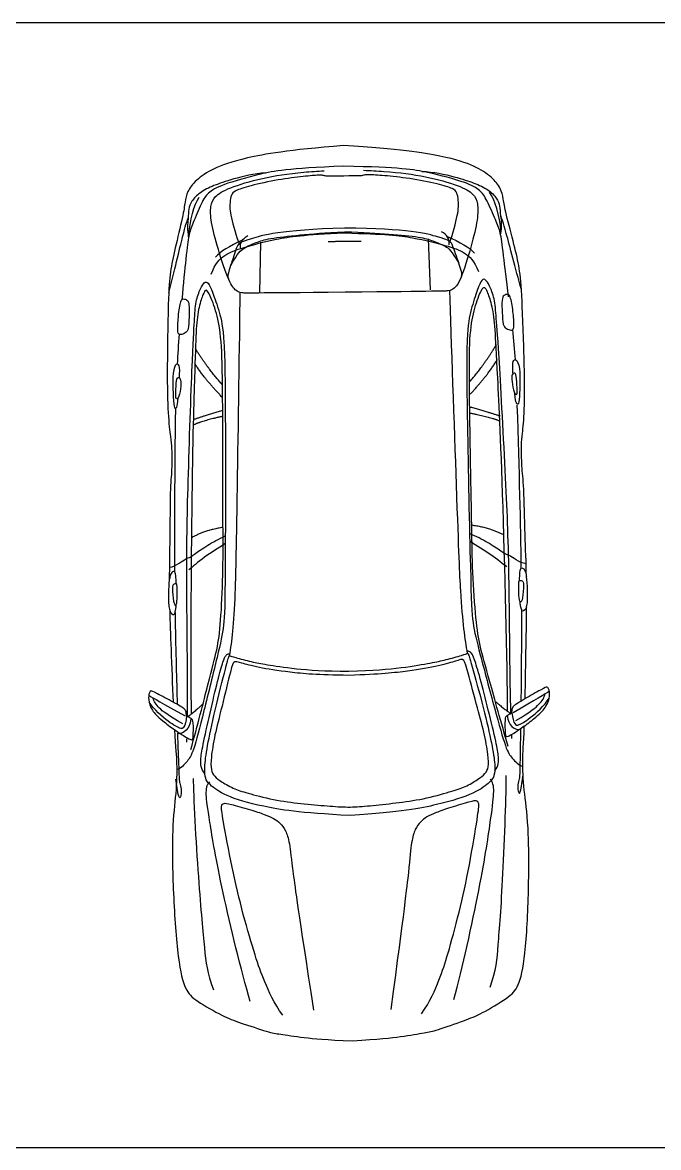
# Model space of a CAD drawing. Header units: millimetres. Extents: x 1205.7 to 1284.3, y 625.1 to 651.5.
# Drawn here: x 1228.221 to 1230.56, y 646.147 to 650.281 of the extents above; entities that cross this region are included whole.
import ezdxf

# ---------------------------------------------------------------- set-up
doc = ezdxf.new("R2010")
doc.units = ezdxf.units.MM

msp = doc.modelspace()

# ---------------------------------------------------------------- linework, layer by layer
for p, q in [((1225.3635, 650.2809), (1235.9642, 650.2809)), ((1225.3635, 646.1472), (1235.9642, 646.1472))]:
    msp.add_line(p, q)
for points in [[(1229.0942, 649.2869), (1229.0981, 649.4733)], [(1229.7223, 649.2985), (1229.7146, 649.4857)]]:
    msp.add_lwpolyline(points)
for points, knots in [([(1230.0696, 647.7965), (1230.0879, 647.8069), (1230.1429, 647.8377), (1230.1495, 647.8401), (1230.1564, 647.8362), (1230.162, 647.8086), (1230.15, 647.7681), (1230.1192, 647.7357), (1230.0813, 647.706), (1230.0667, 647.6952), (1230.0641, 647.6245), (1230.0585, 647.5769), (1230.0645, 647.46), (1230.0833, 647.3428), (1230.0845, 647.0947), (1230.0711, 646.8372), (1230.0456, 646.7345), (1230.012, 646.7002), (1229.9036, 646.6355), (1229.8539, 646.6165), (1229.7364, 646.5747), (1229.7082, 646.5705), (1229.6179, 646.5546), (1229.5332, 646.5449), (1229.4347, 646.5395), (1229.3361, 646.5429), (1229.2513, 646.5509), (1229.1606, 646.5651), (1229.1323, 646.5687), (1229.0141, 646.6082), (1228.964, 646.6262), (1228.8543, 646.6887), (1228.82, 646.7224), (1228.7925, 646.8245), (1228.7741, 647.0817), (1228.7703, 647.3298), (1228.7868, 647.4474), (1228.7905, 647.5643), (1228.7839, 647.6118), (1228.78, 647.6825), (1228.7651, 647.693), (1228.7266, 647.7219), (1228.6952, 647.7537), (1228.6824, 647.794), (1228.6875, 647.8217), (1228.6943, 647.8257), (1228.701, 647.8234), (1228.7565, 647.7937), (1228.7751, 647.7837), (1228.7724, 647.8458), (1228.7672, 647.9808), (1228.7638, 648.0792), (1228.7627, 648.1212), (1228.7619, 648.1238), (1228.7585, 648.1371), (1228.7578, 648.1624), (1228.7582, 648.1835), (1228.7585, 648.2004), (1228.7594, 648.2183), (1228.7612, 648.2319), (1228.7612, 648.2858), (1228.7638, 648.3911), (1228.7637, 648.5729), (1228.7711, 648.6343), (1228.7702, 648.7239), (1228.7664, 648.7491), (1228.7558, 648.8364), (1228.7525, 648.9904), (1228.7572, 649.2756), (1228.7638, 649.3671), (1228.7803, 649.4441), (1228.813, 649.5751), (1228.8187, 649.6224), (1228.8258, 649.6591), (1228.8572, 649.7018), (1228.9186, 649.7443), (1229.0233, 649.7816), (1229.1969, 649.8124), (1229.4021, 649.8288), (1229.6077, 649.8165), (1229.7819, 649.7891), (1229.8873, 649.7539), (1229.9495, 649.7126), (1229.9817, 649.6705), (1229.9896, 649.634), (1229.9962, 649.5868), (1230.0315, 649.4565), (1230.0495, 649.3798), (1230.0579, 649.2885), (1230.0682, 649.0034), (1230.068, 648.8494), (1230.0591, 648.7619), (1230.0558, 648.7367), (1230.0567, 648.6471), (1230.0653, 648.5858), (1230.0688, 648.404), (1230.0735, 648.2987), (1230.0746, 648.2449), (1230.0766, 648.2314), (1230.0779, 648.2135), (1230.0786, 648.1966), (1230.0794, 648.1755), (1230.0791, 648.1502), (1230.076, 648.1368), (1230.0752, 648.1342), (1230.0749, 648.0922), (1230.0735, 647.9937), (1230.071, 647.8586), (1230.0696, 647.7965)], [18.626463, 18.626463, 18.626463, 18.626463, 19.37991, 20.37991, 21.37991, 22.37991, 23.37991, 24.37991, 25.066303, 25.066303, 25.066303, 26.053027, 27.053027, 28.053027, 29.053027, 30.053027, 31.053027, 32.053027, 33.053027, 34.053027, 35.053027, 36.053027, 37.053027, 38.053027, 38.053027, 38.053027, 39.053027, 40.053027, 41.053027, 42.053027, 43.053027, 44.053027, 45.053027, 46.053027, 47.053027, 48.053027, 49.053027, 50.053027, 51.039751, 51.039751, 51.039751, 51.726145, 52.726145, 53.726145, 54.726145, 55.726145, 56.726145, 57.479591, 57.479591, 57.479591, 58.106055, 58.679768, 58.679768, 58.679768, 58.973241, 59.973241, 59.973241, 59.973241, 60.776927, 60.776927, 60.776927, 61.649618, 62.649618, 63.649618, 64.649618, 65.649618, 66.649618, 67.649618, 68.649618, 69.649618, 70.649618, 71.649618, 72.649618, 73.649618, 74.649618, 75.649618, 76.649618, 77.649618, 77.649618, 77.649618, 78.649618, 79.649618, 80.649618, 81.649618, 82.649618, 83.649618, 84.649618, 85.649618, 86.649618, 87.649618, 88.649618, 89.649618, 90.649618, 91.649618, 92.649618, 93.649618, 94.522309, 94.522309, 94.522309, 95.325994, 95.325994, 95.325994, 96.325994, 96.619467, 96.619467, 96.619467, 97.193181, 97.819644, 97.819644, 97.819644, 97.819644]), ([(1229.4029, 649.7528), (1229.195, 649.7445), (1229.0963, 649.7263), (1228.9466, 649.6829), (1228.9019, 649.6551), (1228.8801, 649.6222), (1228.8465, 649.5384), (1228.831, 649.5007), (1228.825, 649.4388), (1228.8126, 649.3214), (1228.8071, 649.2615)], [0, 0, 0, 0, 1, 2, 3, 4, 5, 6, 7, 7.82143, 7.82143, 7.82143, 7.82143]), ([(1230.0082, 649.2734), (1230.0016, 649.3332), (1229.9869, 649.4503), (1229.9796, 649.5121), (1229.9634, 649.5495), (1229.9281, 649.6326), (1229.9057, 649.665), (1229.8604, 649.6919), (1229.7099, 649.7324), (1229.6109, 649.7486), (1229.4029, 649.7528)], [-7.82143, -7.82143, -7.82143, -7.82143, -7, -6, -5, -4, -3, -2, -1, 0, 0, 0, 0]), ([(1229.4075, 649.2898), (1229.0557, 649.2863), (1229.0222, 649.2862), (1229.0074, 649.2941), (1228.9831, 649.3188), (1228.9386, 649.4521), (1228.9127, 649.5532), (1228.9121, 649.608), (1228.9251, 649.6414), (1228.9746, 649.6726), (1229.1005, 649.7104), (1229.2174, 649.729), (1229.3066, 649.7349), (1229.3303, 649.7363)], [0, 0, 0, 0, 1, 2, 3, 4, 5, 6, 7, 8, 9, 10, 10.417084, 10.417084, 10.417084, 10.417084]), ([(1229.4757, 649.7378), (1229.4995, 649.7368), (1229.5888, 649.7326), (1229.706, 649.7164), (1229.8327, 649.6811), (1229.8828, 649.6509), (1229.8964, 649.6178), (1229.897, 649.5629), (1229.8731, 649.4614), (1229.8312, 649.3272), (1229.8073, 649.302), (1229.7928, 649.2938), (1229.7592, 649.2933), (1229.4075, 649.2898)], [-10.417084, -10.417084, -10.417084, -10.417084, -10, -9, -8, -7, -6, -5, -4, -3, -2, -1, 0, 0, 0, 0]), ([(1228.7591, 649.287), (1228.7796, 649.3667), (1228.8169, 649.5258), (1228.8251, 649.547), (1228.8303, 649.5616)], [0, 0, 0, 0, 1, 1.945427, 1.945427, 1.945427, 1.945427]), ([(1230.0558, 649.2998), (1230.0336, 649.3792), (1229.9933, 649.5375), (1229.9846, 649.5584), (1229.9792, 649.5729)], [0, 0, 0, 0, 1, 1.945427, 1.945427, 1.945427, 1.945427]), ([(1230.0172, 647.7424), (1230.0141, 647.8727), (1230.0116, 648.2841), (1230.0022, 648.5372), (1229.9731, 649.0816), (1229.9627, 649.202), (1229.958, 649.2678), (1229.9381, 649.317), (1229.9242, 649.3376), (1229.911, 649.3393), (1229.8954, 649.3029), (1229.8701, 649.2267), (1229.8533, 649.1449), (1229.8553, 648.8748), (1229.8696, 648.1887), (1229.8757, 648.0717), (1229.8982, 647.9808), (1229.9605, 647.7479), (1230.0009, 647.6046), (1230.0185, 647.5814), (1230.0467, 647.5504), (1230.061, 647.5487)], [-18.788522, -18.788522, -18.788522, -18.788522, -18, -17, -16, -15, -14, -13, -12, -11, -10, -9, -8, -7, -6, -5, -4, -3, -2, -1, 0, 0, 0, 0]), ([(1228.8285, 647.7306), (1228.829, 647.8609), (1228.8233, 648.2723), (1228.8278, 648.5256), (1228.846, 649.0705), (1228.8541, 649.1911), (1228.8574, 649.2569), (1228.8764, 649.3065), (1228.8899, 649.3274), (1228.9031, 649.3293), (1228.9193, 649.2932), (1228.9461, 649.2176), (1228.9646, 649.1361), (1228.9679, 648.866), (1228.9672, 648.1798), (1228.9634, 648.0626), (1228.9428, 647.9714), (1228.8851, 647.7373), (1228.8475, 647.5932), (1228.8304, 647.5696), (1228.8028, 647.5381), (1228.7886, 647.5361)], [-18.788522, -18.788522, -18.788522, -18.788522, -18, -17, -16, -15, -14, -13, -12, -11, -10, -9, -8, -7, -6, -5, -4, -3, -2, -1, 0, 0, 0, 0]), ([(1228.8403, 647.6091), (1228.8652, 647.6977), (1228.9095, 647.8744), (1228.9382, 647.9784), (1228.9505, 648.069), (1228.9596, 648.2555), (1228.9585, 648.4115), (1228.9584, 648.6161), (1228.9576, 648.977), (1228.9525, 649.1357), (1228.9327, 649.2253), (1228.9044, 649.2955), (1228.894, 649.2993), (1228.8866, 649.286), (1228.8696, 649.2393), (1228.8593, 649.1613), (1228.8562, 649.0379), (1228.8431, 648.6667), (1228.8387, 647.9034), (1228.8418, 647.7395)], [0, 0, 0, 0, 1, 2, 3, 4, 5, 6, 7, 8, 9, 10, 11, 12, 13, 14, 15, 16, 16.995847, 16.995847, 16.995847, 16.995847]), ([(1228.9829, 647.9542), (1228.9878, 647.981), (1228.995, 648.0364), (1229.0048, 648.1712), (1229.009, 648.3796), (1229.0197, 649.114), (1229.0222, 649.2885)], [0, 0, 0, 0, 1, 2, 3, 3.81504, 3.81504, 3.81504, 3.81504]), ([(1229.8584, 647.9629), (1229.853, 647.9896), (1229.8447, 648.0448), (1229.8322, 648.1794), (1229.8238, 648.3877), (1229.7986, 649.1217), (1229.7927, 649.2961)], [0, 0, 0, 0, 1, 2, 3, 3.81504, 3.81504, 3.81504, 3.81504]), ([(1230.0078, 647.6207), (1229.9812, 647.7087), (1229.9333, 647.8846), (1229.9026, 647.988), (1229.8885, 648.0783), (1229.8757, 648.2645), (1229.8737, 648.4205), (1229.8698, 648.6251), (1229.8634, 648.986), (1229.8654, 649.1448), (1229.8835, 649.2347), (1229.9103, 649.3054), (1229.9206, 649.3095), (1229.9283, 649.2963), (1229.9463, 649.25), (1229.9581, 649.1722), (1229.9636, 649.0488), (1229.9841, 648.678), (1230.0036, 647.9149), (1230.0038, 647.751)], [0, 0, 0, 0, 1, 2, 3, 4, 5, 6, 7, 8, 9, 10, 11, 12, 13, 14, 15, 16, 16.995847, 16.995847, 16.995847, 16.995847]), ([(1230.0253, 648.9911), (1230.025, 648.9958), (1230.0232, 649.0255), (1230.0259, 649.0433), (1230.0406, 649.0438), (1230.0525, 649.0026), (1230.0505, 648.9426), (1230.0495, 648.9213), (1230.0486, 648.8999), (1230.0469, 648.8742), (1230.0366, 648.8801), (1230.034, 648.8973), (1230.0319, 648.9179)], [3.823935, 3.823935, 3.823935, 3.823935, 4, 5, 6, 7, 8, 8, 8, 9, 10, 10.949305, 10.949305, 10.949305, 10.949305]), ([(1228.7987, 648.975), (1228.7989, 648.9798), (1228.8001, 649.0093), (1228.7971, 649.0269), (1228.7824, 649.0272), (1228.7714, 648.9859), (1228.7746, 648.9264), (1228.776, 648.9051), (1228.7773, 648.8838), (1228.7795, 648.8583), (1228.7896, 648.8644), (1228.7919, 648.8815), (1228.7936, 648.9021)], [3.823935, 3.823935, 3.823935, 3.823935, 4, 5, 6, 7, 8, 8, 8, 9, 10, 10.949305, 10.949305, 10.949305, 10.949305]), ([(1228.7869, 648.2184), (1228.7864, 648.2301), (1228.7844, 648.2575), (1228.7807, 648.2642), (1228.7737, 648.2652), (1228.7646, 648.2538), (1228.7616, 648.2352), (1228.7612, 648.2319)], [6.407262, 6.407262, 6.407262, 6.407262, 7, 8, 9, 10, 10.196314, 10.196314, 10.196314, 10.196314]), ([(1230.0491, 648.2309), (1230.0494, 648.2426), (1230.0509, 648.27), (1230.0544, 648.2768), (1230.0614, 648.278), (1230.0708, 648.2668), (1230.0741, 648.2482), (1230.0746, 648.2449)], [6.407262, 6.407262, 6.407262, 6.407262, 7, 8, 9, 10, 10.196314, 10.196314, 10.196314, 10.196314]), ([(1228.7627, 648.1212), (1228.7648, 648.1151), (1228.7709, 648.1071), (1228.7785, 648.1034), (1228.7824, 648.1123), (1228.7851, 648.1219), (1228.7863, 648.1388), (1228.7864, 648.1411)], [12.293472, 12.293472, 12.293472, 12.293472, 13, 14, 15, 16, 16.142439, 16.142439, 16.142439, 16.142439]), ([(1230.0752, 648.1342), (1230.0733, 648.128), (1230.0673, 648.1199), (1230.0598, 648.116), (1230.0558, 648.1249), (1230.0528, 648.1344), (1230.0513, 648.1514), (1230.0511, 648.1536)], [12.293472, 12.293472, 12.293472, 12.293472, 13, 14, 15, 16, 16.142439, 16.142439, 16.142439, 16.142439]), ([(1228.7823, 648.113), (1228.7825, 648.1029), (1228.7845, 647.979), (1228.7877, 647.8636), (1228.7905, 647.7752)], [0.9515423, 0.9515423, 0.9515423, 0.9515423, 1, 1.5477522, 1.5477522, 1.5477522, 1.5477522]), ([(1230.0558, 648.1256), (1230.0558, 648.1155), (1230.0563, 647.9916), (1230.0554, 647.8762), (1230.0543, 647.7877)], [0.9515423, 0.9515423, 0.9515423, 0.9515423, 1, 1.5477522, 1.5477522, 1.5477522, 1.5477522]), ([(1229.958, 647.5322), (1229.9731, 647.5486), (1229.9729, 647.5842), (1229.9655, 647.6259), (1229.9344, 647.7545), (1229.9028, 647.8786), (1229.8817, 647.9478), (1229.8726, 647.9652), (1229.8656, 647.9689), (1229.8595, 647.9707), (1229.8568, 647.9711)], [0, 0, 0, 0, 1, 2, 3, 4, 5, 6, 7, 7.470475, 7.470475, 7.470475, 7.470475]), ([(1228.8919, 647.5216), (1228.8765, 647.5377), (1228.8759, 647.5733), (1228.8825, 647.6152), (1228.911, 647.7444), (1228.9402, 647.8691), (1228.9599, 647.9387), (1228.9687, 647.9563), (1228.9756, 647.9601), (1228.9816, 647.962), (1228.9843, 647.9625)], [0, 0, 0, 0, 1, 2, 3, 4, 5, 6, 7, 7.470475, 7.470475, 7.470475, 7.470475]), ([(1228.78, 647.6825), (1228.7867, 647.6777), (1228.8144, 647.6586), (1228.8463, 647.6412), (1228.8484, 647.6453), (1228.8491, 647.6578), (1228.8498, 647.6702), (1228.8504, 647.7161), (1228.8438, 647.7231), (1228.8242, 647.7315), (1228.8235, 647.7393), (1228.8236, 647.7531), (1228.8096, 647.7635), (1228.8091, 647.7651), (1228.7812, 647.7804), (1228.7751, 647.7837)], [13.686393, 13.686393, 13.686393, 13.686393, 14, 15, 16, 16, 16, 17, 18, 19, 20, 21, 22, 23, 23.246554, 23.246554, 23.246554, 23.246554]), ([(1230.0667, 647.6952), (1230.06, 647.6903), (1230.0327, 647.6707), (1230.0012, 647.6526), (1229.999, 647.6567), (1229.998, 647.6691), (1229.9971, 647.6816), (1229.9955, 647.7274), (1230.002, 647.7345), (1230.0214, 647.7434), (1230.0221, 647.7511), (1230.0217, 647.765), (1230.0354, 647.7757), (1230.0359, 647.7773), (1230.0635, 647.7931), (1230.0696, 647.7965)], [13.686393, 13.686393, 13.686393, 13.686393, 14, 15, 16, 16, 16, 17, 18, 19, 20, 21, 22, 23, 23.246554, 23.246554, 23.246554, 23.246554]), ([(1230.0528, 647.6852), (1230.0524, 647.6566), (1230.0498, 647.5173), (1230.0493, 647.5013), (1230.0411, 647.4826), (1230.0446, 647.4452), (1230.0534, 647.4435), (1230.0622, 647.5161)], [1.781116, 1.781116, 1.781116, 1.781116, 2, 3, 4, 5, 6, 6, 6, 6]), ([(1228.791, 647.6702), (1228.792, 647.6415), (1228.7973, 647.5016), (1228.7981, 647.4855), (1228.8067, 647.467), (1228.804, 647.4293), (1228.7952, 647.4274), (1228.785, 647.5002)], [1.781116, 1.781116, 1.781116, 1.781116, 2, 3, 4, 5, 6, 6, 6, 6])]:
    msp.add_open_spline(points, degree=3, knots=knots)
for points, degree in [([(1229.1162, 649.7282), (1229.0737, 649.7264), (1228.9881, 649.7041), (1228.9233, 649.6821), (1228.872, 649.6567), (1228.8407, 649.6236), (1228.832, 649.596), (1228.8312, 649.5641), (1228.8258, 649.5192), (1228.8319, 649.493)], 3), ([(1229.4032, 649.7168), (1229.3488, 649.7162), (1229.3381, 649.7161), (1229.3244, 649.7198), (1229.3176, 649.7207), (1229.2589, 649.7161), (1229.164, 649.7045), (1229.0527, 649.6804), (1228.9993, 649.6618), (1228.9888, 649.6486), (1228.9835, 649.621), (1228.9836, 649.5742), (1229.0067, 649.4983), (1229.0191, 649.4646)], 3), ([(1229.7923, 649.4723), (1229.804, 649.5062), (1229.8256, 649.5826), (1229.8248, 649.6293), (1229.819, 649.6568), (1229.8082, 649.6698), (1229.7545, 649.6874), (1229.6427, 649.7092), (1229.5476, 649.7189), (1229.4888, 649.7223), (1229.482, 649.7213), (1229.4683, 649.7174), (1229.4577, 649.7173), (1229.4032, 649.7168)], 3), ([(1229.69, 649.7339), (1229.7326, 649.7329), (1229.8186, 649.7123), (1229.8838, 649.6916), (1229.9356, 649.6672), (1229.9675, 649.6348), (1229.9768, 649.6074), (1229.9782, 649.5755), (1229.9845, 649.5307), (1229.9789, 649.5043)], 3), ([(1228.8319, 649.493), (1228.837, 649.5541), (1228.8526, 649.6122), (1228.8712, 649.6396)], 3), ([(1229.9816, 649.5108), (1229.9752, 649.5721), (1229.9585, 649.6302), (1229.9392, 649.6573)], 3), ([(1228.9155, 649.3562), (1228.9301, 649.3953), (1228.9626, 649.4298), (1229.027, 649.4525), (1229.1494, 649.4868), (1229.2559, 649.5015), (1229.4053, 649.5075)], 3), ([(1229.4051, 649.5254), (1229.1702, 649.5192), (1229.031, 649.4775), (1229.014, 649.4677), (1229.0075, 649.4511), (1228.9776, 649.36), (1228.975, 649.3482), (1228.9786, 649.3394)], 3), ([(1228.9871, 649.3885), (1229.014, 649.4346), (1229.0325, 649.4529), (1229.0817, 649.4728), (1229.1227, 649.4878), (1229.2369, 649.5), (1229.3335, 649.5089), (1229.4053, 649.5122)], 3), ([(1229.0228, 649.4501), (1229.0211, 649.4743), (1229.0299, 649.4854), (1229.0503, 649.4988)], 3), ([(1229.8352, 649.3479), (1229.8386, 649.3567), (1229.8358, 649.3685), (1229.8042, 649.459), (1229.7973, 649.4754), (1229.7801, 649.4849), (1229.6402, 649.5239), (1229.4051, 649.5254)], 3), ([(1229.4053, 649.5122), (1229.4771, 649.5103), (1229.5739, 649.5033), (1229.6883, 649.4934), (1229.7295, 649.4792), (1229.7791, 649.4603), (1229.798, 649.4424), (1229.8258, 649.3968)], 3), ([(1229.4053, 649.5075), (1229.5548, 649.5045), (1229.6616, 649.4919), (1229.7847, 649.46), (1229.8495, 649.4386), (1229.8826, 649.4047), (1229.898, 649.3659)], 3), ([(1229.7907, 649.4639), (1229.7919, 649.4883), (1229.7828, 649.4993), (1229.7621, 649.5123)], 3), ([(1229.7827, 649.4951), (1229.8286, 649.4743), (1229.8679, 649.4538), (1229.8834, 649.4337)], 3), ([(1229.0301, 649.4813), (1228.9849, 649.4597), (1228.9462, 649.4385), (1228.9312, 649.4182)], 3), ([(1229.3451, 649.4763), (1229.3753, 649.4769), (1229.4056, 649.4775)], 2), ([(1229.4056, 649.4775), (1229.4359, 649.4775), (1229.4662, 649.4775)], 2), ([(1228.7945, 649.2021), (1228.7925, 649.182), (1228.7908, 649.1443), (1228.7968, 649.1331), (1228.8102, 649.1339), (1228.8297, 649.1456), (1228.8328, 649.1651), (1228.8356, 649.2437), (1228.83, 649.2596), (1228.8168, 649.2663), (1228.8028, 649.2648), (1228.7965, 649.2222), (1228.7945, 649.2021)], 3), ([(1230.025, 649.2193), (1230.0274, 649.1991), (1230.0299, 649.1613), (1230.0241, 649.1499), (1230.0106, 649.1505), (1229.9907, 649.1618), (1229.9872, 649.1814), (1229.9829, 649.2603), (1229.9882, 649.2764), (1230.0013, 649.2834), (1230.0155, 649.2821), (1230.0226, 649.2394), (1230.025, 649.2193)], 3), ([(1228.797, 649.1358), (1228.7943, 649.0981), (1228.792, 649.0606), (1228.7903, 649.0257)], 3), ([(1230.0238, 649.1526), (1230.0272, 649.1148), (1230.0303, 649.0771), (1230.0327, 649.0422)], 3), ([(1228.9568, 648.9496), (1228.9048, 649.0063), (1228.8573, 649.0827)], 2), ([(1229.8669, 648.9623), (1229.9181, 649.0204), (1229.9643, 649.0981)], 2), ([(1229.8674, 648.9147), (1229.9332, 648.9854), (1229.9672, 649.0423)], 2), ([(1228.9573, 648.9022), (1228.8904, 648.9712), (1228.8555, 649.0271)], 2), ([(1228.785, 648.9233), (1228.7846, 648.9103), (1228.7841, 648.8944), (1228.7974, 648.9008), (1228.8045, 648.9483), (1228.8029, 648.9744), (1228.7938, 648.9777), (1228.7866, 648.9725), (1228.7854, 648.9364), (1228.785, 648.9233)], 3), ([(1230.0401, 648.9394), (1230.0407, 648.9263), (1230.0415, 648.9103), (1230.0281, 648.9165), (1230.02, 648.9641), (1230.0211, 648.9903), (1230.0302, 648.9938), (1230.0375, 648.9888), (1230.0394, 648.9525), (1230.0401, 648.9394)], 3), ([(1230.0397, 648.8751), (1230.0477, 648.6276), (1230.0523, 648.4388), (1230.0544, 648.2752)], 3), ([(1228.7836, 648.8626), (1228.7804, 648.6151), (1228.7796, 648.4262), (1228.7807, 648.2626)], 3), ([(1228.9576, 648.8558), (1228.8961, 648.8378), (1228.8493, 648.821)], 2), ([(1229.868, 648.8681), (1229.9302, 648.8512), (1229.9775, 648.8354)], 2), ([(1229.8683, 648.8457), (1229.9435, 648.8317), (1229.9784, 648.8157)], 2), ([(1228.9577, 648.8335), (1228.8832, 648.818), (1228.8488, 648.8014)], 2), ([(1228.9587, 648.4256), (1228.8913, 648.4149), (1228.8425, 648.3876)], 2), ([(1229.8733, 648.4346), (1229.9409, 648.4253), (1229.9902, 648.3989)], 2), ([(1228.7615, 648.2793), (1228.7757, 648.2806), (1228.7984, 648.2945), (1228.8254, 648.3123), (1228.8254, 648.3128), (1228.8353, 648.3145), (1228.8464, 648.3222), (1228.9015, 648.3613), (1228.9415, 648.3825), (1228.9672, 648.3942)], 3), ([(1230.0734, 648.2923), (1230.0591, 648.2933), (1230.0361, 648.3068), (1230.0088, 648.324), (1230.0087, 648.3246), (1229.9989, 648.326), (1229.9876, 648.3335), (1229.9317, 648.3715), (1229.8913, 648.3919), (1229.8654, 648.4031)], 3), ([(1228.9671, 648.366), (1228.94, 648.3478), (1228.8892, 648.3187), (1228.8445, 648.2789), (1228.8333, 648.2698)], 3), ([(1229.866, 648.3749), (1229.8935, 648.3573), (1229.9449, 648.3292), (1229.9903, 648.2903), (1230.0018, 648.2814)], 3), ([(1228.7729, 648.1997), (1228.7728, 648.2115), (1228.7757, 648.2177), (1228.7869, 648.2191), (1228.7905, 648.2175), (1228.7913, 648.1582), (1228.7858, 648.1328), (1228.776, 648.1472), (1228.7729, 648.188), (1228.7729, 648.1997)], 3), ([(1230.0635, 648.2125), (1230.0634, 648.2243), (1230.0604, 648.2305), (1230.0491, 648.2316), (1230.0456, 648.2299), (1230.046, 648.1706), (1230.0519, 648.1453), (1230.0615, 648.16), (1230.0637, 648.2008), (1230.0635, 648.2125)], 3), ([(1229.4265, 647.3671), (1229.2384, 647.3767), (1229.0947, 647.4), (1228.9614, 647.4397), (1228.9043, 647.4837), (1228.8942, 647.5006), (1228.8889, 647.5384), (1228.8996, 647.6153), (1228.9257, 647.744), (1228.9747, 647.9323), (1228.9808, 647.9544), (1228.9834, 647.9547), (1228.9965, 647.9494), (1229.0671, 647.9309), (1229.1118, 647.9227), (1229.2172, 647.906), (1229.3323, 647.8973), (1229.4213, 647.8973)], 3), ([(1229.4214, 647.882), (1229.3072, 647.8832), (1229.1961, 647.8929), (1229.0847, 647.9112), (1229.0198, 647.9289), (1229.0057, 647.9334), (1228.9977, 647.9303), (1228.991, 647.9181), (1228.9531, 647.7589), (1228.9271, 647.6616), (1228.9138, 647.5758), (1228.9138, 647.533), (1228.926, 647.5106), (1228.9513, 647.4914), (1229.0024, 647.4628), (1229.0507, 647.4485), (1229.1583, 647.4208), (1229.2577, 647.4099), (1229.3571, 647.4007), (1229.4044, 647.3981), (1229.4262, 647.3983)], 3), ([(1229.4213, 647.8973), (1229.5102, 647.8991), (1229.6251, 647.9101), (1229.7302, 647.9288), (1229.7747, 647.9379), (1229.8449, 647.9578), (1229.8579, 647.9634), (1229.8605, 647.9631), (1229.8671, 647.9412), (1229.9197, 647.7538), (1229.9484, 647.6257), (1229.9607, 647.549), (1229.9561, 647.5112), (1229.9463, 647.494), (1229.8901, 647.4489), (1229.7576, 647.4065), (1229.6144, 647.3804), (1229.4265, 647.3671)], 3), ([(1229.4262, 647.3983), (1229.448, 647.3985), (1229.4952, 647.4021), (1229.5944, 647.4132), (1229.6936, 647.4261), (1229.8006, 647.4559), (1229.8487, 647.4712), (1229.8991, 647.5008), (1229.9241, 647.5205), (1229.9358, 647.5431), (1229.9349, 647.5859), (1229.92, 647.6714), (1229.892, 647.7682), (1229.851, 647.9266), (1229.8441, 647.9387), (1229.8361, 647.9417), (1229.822, 647.9368), (1229.7575, 647.9179), (1229.6465, 647.8973), (1229.5356, 647.8854), (1229.4214, 647.882)], 3), ([(1228.6856, 647.8087), (1228.7011, 647.8), (1228.7349, 647.7785), (1228.8195, 647.7329)], 3), ([(1230.1585, 647.8233), (1230.1432, 647.8143), (1230.1099, 647.7921), (1230.0261, 647.7448)], 3), ([(1230.0358, 647.7161), (1230.0904, 647.7492), (1230.1257, 647.7768), (1230.1403, 647.8006), (1230.1432, 647.8143)], 3), ([(1228.825, 647.734), (1228.8233, 647.7116), (1228.8146, 647.6864), (1228.8029, 647.6853), (1228.7668, 647.7038), (1228.7044, 647.7557), (1228.6867, 647.7841)], 3), ([(1228.8104, 647.704), (1228.7552, 647.736), (1228.7193, 647.7629), (1228.7043, 647.7864), (1228.7011, 647.8)], 3), ([(1228.8822, 647.7739), (1228.839, 647.7353), (1228.8256, 647.7284)], 2), ([(1229.96, 647.7865), (1230.0038, 647.749), (1230.0172, 647.7424)], 2), ([(1230.0207, 647.7459), (1230.0228, 647.7235), (1230.032, 647.6985), (1230.0437, 647.6976), (1230.0794, 647.7168), (1230.1408, 647.7699), (1230.1579, 647.7987)], 3), ([(1228.8398, 647.7205), (1228.8362, 647.684), (1228.8137, 647.6668), (1228.7947, 647.6677)], 3), ([(1230.0032, 647.7342), (1230.0076, 647.698), (1230.0303, 647.6813), (1230.0491, 647.6826)], 3), ([(1228.8248, 647.6492), (1228.8247, 647.6447), (1228.8246, 647.6402), (1228.8245, 647.636)], 3), ([(1230.0196, 647.6636), (1230.0198, 647.6591), (1230.02, 647.6547), (1230.0202, 647.6504)], 3), ([(1229.941, 646.736), (1229.9639, 646.8013), (1229.969, 646.8707), (1229.9881, 647.1062), (1230.0012, 647.4546), (1229.9996, 647.5146)], 3), ([(1228.9246, 646.7259), (1228.9004, 646.7908), (1228.894, 646.8601), (1228.8702, 647.0951), (1228.8502, 647.4432), (1228.8507, 647.5032)], 3), ([(1229.0588, 646.6841), (1229.0253, 646.7987), (1228.9464, 647.1228), (1228.9056, 647.3693), (1228.894, 647.4506), (1228.8991, 647.4803), (1228.9098, 647.4905)], 3), ([(1229.8077, 646.6915), (1229.8389, 646.8067), (1229.9114, 647.1323), (1229.9473, 647.3796), (1229.9572, 647.4611), (1229.9515, 647.4907), (1229.9407, 647.5007)], 3), ([(1229.1783, 646.6333), (1229.1464, 646.6776), (1229.1073, 646.7649), (1229.0801, 646.8407), (1229.0322, 647.0021), (1228.9912, 647.1734), (1228.9555, 647.3687), (1228.9508, 647.4046), (1228.9617, 647.4137), (1228.9783, 647.411), (1229.0612, 647.3882), (1229.1129, 647.3709), (1229.1465, 647.3562), (1229.1679, 647.3406), (1229.1895, 647.3127), (1229.2034, 647.2716), (1229.2132, 647.1763), (1229.2345, 647.0209), (1229.2913, 646.6518)], 3), ([(1229.6892, 646.6383), (1229.7202, 646.6833), (1229.7576, 646.7713), (1229.7833, 646.8477), (1229.828, 647.01), (1229.8655, 647.1821), (1229.8974, 647.378), (1229.9014, 647.414), (1229.8903, 647.4228), (1229.8738, 647.4198), (1229.7913, 647.3954), (1229.74, 647.3771), (1229.7067, 647.3617), (1229.6856, 647.3458), (1229.6646, 647.3174), (1229.6515, 647.2761), (1229.6435, 647.1806), (1229.6253, 647.0248), (1229.5759, 646.6546)], 3)]:
    msp.add_open_spline(points, degree=degree)

doc.saveas('drawing.dxf')
